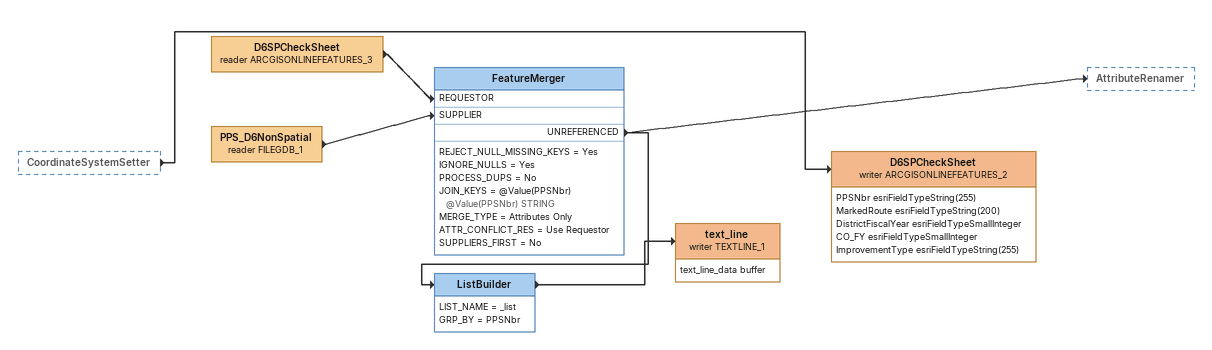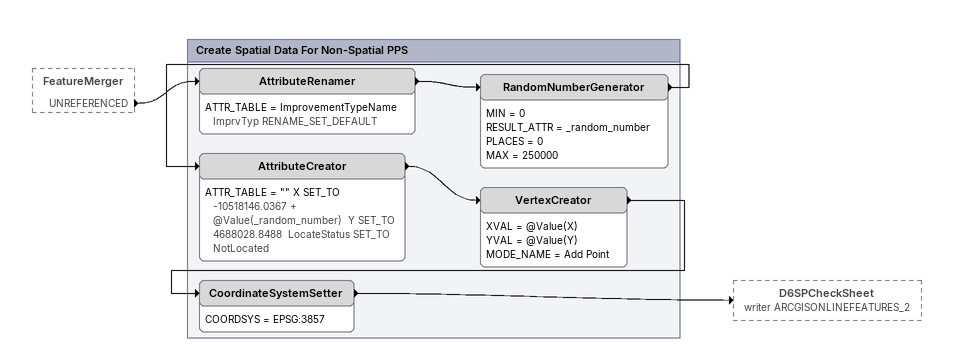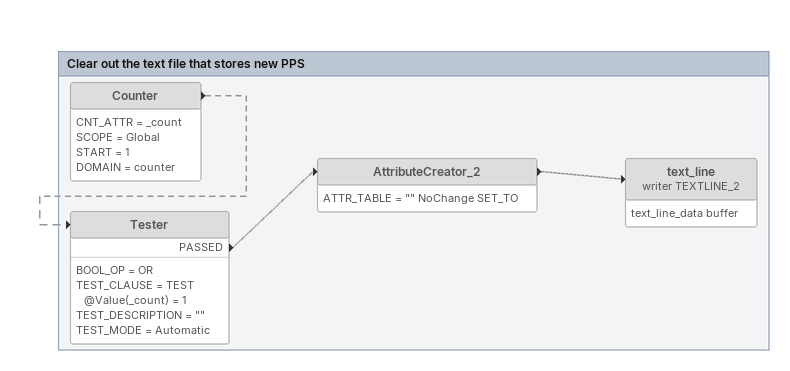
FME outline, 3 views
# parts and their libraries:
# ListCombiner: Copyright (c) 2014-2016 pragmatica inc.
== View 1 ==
CoordinateSystemSetter [outside]
    -> D6SPCheckSheet (writer ARCGISONLINEFEATURES_2)
D6SPCheckSheet (reader ARCGISONLINEFEATURES_3)
    -> FeatureMerger [REQUESTOR]
PPS_D6NonSpatial (reader FILEGDB_1)
    -> FeatureMerger [SUPPLIER]
FeatureMerger
    REJECT_NULL_MISSING_KEYS = Yes
    IGNORE_NULLS = Yes
    PROCESS_DUPS = No
    JOIN_KEYS = @Value(PPSNbr) @Value(PPSNbr) STRING
    MERGE_TYPE = Attributes Only
    ATTR_CONFLICT_RES = Use Requestor
    SUPPLIERS_FIRST = No
    UNREFERENCED -> ListBuilder
    UNREFERENCED -> AttributeRenamer
D6SPCheckSheet (writer ARCGISONLINEFEATURES_2)
    attributes: PPSNbr esriFieldTypeString(255), MarkedRoute esriFieldTypeString(200), DistrictFiscalYear esriFieldTypeSmallInteger, CO_FY esriFieldTypeSmallInteger, ImprovementType esriFieldTypeString(255)
ListBuilder
    LIST_NAME = _list
    GRP_BY = PPSNbr
    -> text_line (writer TEXTLINE_1)
text_line (writer TEXTLINE_1)
    attributes: text_line_data buffer

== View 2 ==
FeatureMerger [outside]
    UNREFERENCED -> AttributeRenamer

Bookmark: Create Spatial Data For Non-Spatial PPS
AttributeRenamer
    ATTR_TABLE = ImprovementTypeName ImprvTyp RENAME_SET_DEFAULT
    -> RandomNumberGenerator
RandomNumberGenerator
    MIN = 0
    RESULT_ATTR = _random_number
    PLACES = 0
    MAX = 250000
    -> AttributeCreator
AttributeCreator
    ATTR_TABLE = "" X SET_TO -10518146.0367 + @Value(_random_number)  Y SET_TO 4688028.8488  LocateStatus SET_TO NotLocated
    -> VertexCreator
VertexCreator
    XVAL = @Value(X)
    YVAL = @Value(Y)
    MODE_NAME = Add Point
    -> CoordinateSystemSetter
CoordinateSystemSetter
    COORDSYS = EPSG:3857
    -> D6SPCheckSheet (writer ARCGISONLINEFEATURES_2)

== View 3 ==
Bookmark: Clear out the text file that stores new PPS
Counter [off]
    CNT_ATTR = _count
    SCOPE = Global
    START = 1
    DOMAIN = counter
    -> Tester [off]
Tester [off]
    BOOL_OP = OR
    TEST_CLAUSE = TEST @Value(_count) = 1
    TEST_DESCRIPTION = ""
    TEST_MODE = Automatic
    PASSED -> AttributeCreator_2 [off]
AttributeCreator_2 [off]
    ATTR_TABLE = "" NoChange SET_TO
    -> text_line (writer TEXTLINE_2) [off]
text_line (writer TEXTLINE_2) [off]
    attributes: text_line_data buffer
